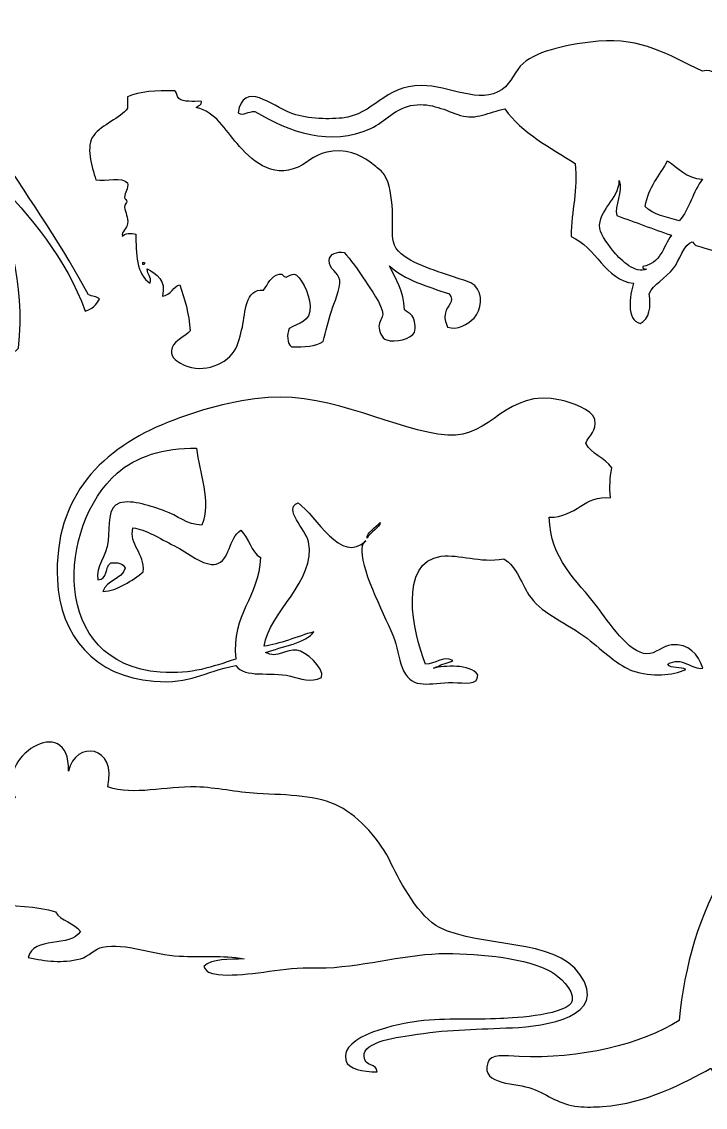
# Model space of a CAD drawing. Header units: centimetres. Extents: x -66 to 65, y -66 to 66.
# Drawn here: x -43.3 to -32.87, y -42.33 to -25.77 of the extents above; entities that cross this region are included whole.
import ezdxf

# ---------------------------------------------------------------- set-up
doc = ezdxf.new("R2010")
doc.units = ezdxf.units.CM
doc.header["$MEASUREMENT"] = 0
doc.layers.add('Layer 1', color=7, linetype='Continuous')

msp = doc.modelspace()

# ---------------------------------------------------------------- linework, layer by layer
at = {"layer": 'Layer 1'}
for points, knots in [([(-30.13545, -26.58757), (-30.1413, -26.80662), (-30.33352, -26.83929), (-30.43311, -26.9646), (-30.43311, -26.9646), (-30.54299, -26.93229), (-30.63872, -26.81064), (-30.77045, -26.84554), (-30.77045, -26.84554), (-30.85829, -26.86882), (-31.01506, -27.1228), (-31.04826, -27.20273), (-31.04826, -27.20273), (-31.16089, -27.47388), (-31.15507, -27.6612), (-31.36576, -27.83773), (-31.36576, -27.83773), (-31.61934, -28.05022), (-31.84169, -28.08519), (-32.21904, -28.19492), (-32.21904, -28.19492), (-32.21433, -28.46143), (-32.10291, -28.62119), (-32.06029, -28.84976), (-32.06029, -28.84976), (-32.11149, -29.07638), (-32.37991, -29.08577), (-32.67545, -29.06804), (-32.67545, -29.06804), (-32.68971, -29.12262), (-32.51302, -29.15652), (-32.55639, -29.30617), (-32.55639, -29.30617), (-32.73456, -29.265), (-32.80851, -29.2496), (-33.0128, -29.18711), (-33.0128, -29.18711), (-33.0224, -29.18417), (-33.06924, -29.12692), (-33.07233, -29.12758), (-33.07233, -29.12758), (-33.18639, -29.15205), (-33.2813, -29.43892), (-33.35014, -29.52446), (-33.35014, -29.52446), (-33.48894, -29.69697), (-33.6664, -29.77499), (-33.72717, -29.92134), (-33.72717, -29.92134), (-33.69807, -30.12346), (-33.72071, -30.30234), (-33.86608, -30.37775), (-33.86608, -30.37775), (-34.07928, -30.3134), (-34.02906, -29.95293), (-33.9653, -29.76259), (-33.9653, -29.76259), (-34.39739, -29.71716), (-34.53688, -29.21059), (-34.9178, -29.04821), (-34.9178, -29.04821), (-34.91682, -28.64583), (-34.80821, -28.33659), (-34.85827, -27.93696), (-34.85827, -27.93696), (-35.23985, -27.68354), (-35.66787, -27.47656), (-35.92983, -27.10352), (-35.92983, -27.10352), (-36.16925, -27.15022), (-36.37457, -27.27693), (-36.60452, -27.20274), (-36.60452, -27.20274), (-36.8422, -27.12606), (-37.04026, -27.00922), (-37.3189, -27.04399), (-37.3189, -27.04399), (-37.58978, -27.07778), (-37.75491, -27.30029), (-37.97374, -27.40118), (-37.97374, -27.40118), (-38.58913, -27.68489), (-39.21993, -27.45354), (-39.73983, -27.14321), (-39.73983, -27.14321), (-39.84577, -27.13638), (-39.9034, -27.21589), (-39.9978, -27.16305), (-39.9978, -27.16305), (-39.91766, -26.66362), (-39.47427, -27.05685), (-39.20405, -27.16305), (-39.20405, -27.16305), (-38.98894, -27.24756), (-38.65573, -27.26888), (-38.4103, -27.24243), (-38.4103, -27.24243), (-37.92394, -27.19002), (-37.78202, -26.75012), (-37.19983, -26.74634), (-37.19983, -26.74634), (-36.78234, -26.74361), (-36.30546, -27.04524), (-35.96952, -26.80587), (-35.96952, -26.80587), (-35.83016, -26.7066), (-35.77153, -26.51102), (-35.65202, -26.40899), (-35.65202, -26.40899), (-35.41956, -26.21053), (-34.92762, -26.11035), (-34.50108, -26.07165), (-34.50108, -26.07165), (-33.84536, -26.01215), (-33.43888, -26.28297), (-32.91358, -26.52806), (-32.91358, -26.52806), (-32.75147, -26.4834), (-32.65365, -26.62564), (-32.53655, -26.68681), (-32.53655, -26.68681), (-32.30239, -26.58381), (-32.08684, -26.69721), (-31.90155, -26.66697), (-31.90155, -26.66697), (-31.63361, -26.62326), (-31.58767, -26.3129), (-31.38561, -26.17088), (-31.38561, -26.17088), (-31.42453, -26.06325), (-31.46086, -25.84772), (-31.36577, -25.774), (-31.36577, -25.774), (-31.24356, -25.79731), (-31.19421, -25.89349), (-31.12764, -25.97244), (-31.12764, -25.97244), (-31.00146, -25.82126), (-30.91788, -25.98533), (-30.7903, -26.05182), (-30.7903, -26.05182), (-30.6652, -26.11699), (-30.51749, -26.12262), (-30.45296, -26.17088), (-30.45296, -26.17088), (-30.30137, -26.28417), (-30.31192, -26.54089), (-30.13545, -26.58757)], [0, 0, 0, 0, 0.02631579, 0.02631579, 0.02631579, 0.02631579, 0.05263158, 0.05263158, 0.05263158, 0.05263158, 0.07894737, 0.07894737, 0.07894737, 0.07894737, 0.10526316, 0.10526316, 0.10526316, 0.10526316, 0.13157895, 0.13157895, 0.13157895, 0.13157895, 0.15789474, 0.15789474, 0.15789474, 0.15789474, 0.18421053, 0.18421053, 0.18421053, 0.18421053, 0.21052632, 0.21052632, 0.21052632, 0.21052632, 0.23684211, 0.23684211, 0.23684211, 0.23684211, 0.26315789, 0.26315789, 0.26315789, 0.26315789, 0.28947368, 0.28947368, 0.28947368, 0.28947368, 0.31578947, 0.31578947, 0.31578947, 0.31578947, 0.34210526, 0.34210526, 0.34210526, 0.34210526, 0.36842105, 0.36842105, 0.36842105, 0.36842105, 0.39473684, 0.39473684, 0.39473684, 0.39473684, 0.42105263, 0.42105263, 0.42105263, 0.42105263, 0.44736842, 0.44736842, 0.44736842, 0.44736842, 0.47368421, 0.47368421, 0.47368421, 0.47368421, 0.5, 0.5, 0.5, 0.5, 0.52631579, 0.52631579, 0.52631579, 0.52631579, 0.55263158, 0.55263158, 0.55263158, 0.55263158, 0.57894737, 0.57894737, 0.57894737, 0.57894737, 0.60526316, 0.60526316, 0.60526316, 0.60526316, 0.63157895, 0.63157895, 0.63157895, 0.63157895, 0.65789474, 0.65789474, 0.65789474, 0.65789474, 0.68421053, 0.68421053, 0.68421053, 0.68421053, 0.71052632, 0.71052632, 0.71052632, 0.71052632, 0.73684211, 0.73684211, 0.73684211, 0.73684211, 0.76315789, 0.76315789, 0.76315789, 0.76315789, 0.78947368, 0.78947368, 0.78947368, 0.78947368, 0.81578947, 0.81578947, 0.81578947, 0.81578947, 0.84210526, 0.84210526, 0.84210526, 0.84210526, 0.86842105, 0.86842105, 0.86842105, 0.86842105, 0.89473684, 0.89473684, 0.89473684, 0.89473684, 0.92105263, 0.92105263, 0.92105263, 0.92105263, 0.94736842, 0.94736842, 0.94736842, 0.94736842, 1, 1, 1, 1]), ([(-44.17982, -28.86878), (-44.43893, -29.1077), (-44.56439, -29.69611), (-44.44655, -30.18566), (-44.44655, -30.18566), (-44.60123, -30.30361), (-44.72309, -30.41871), (-44.9133, -30.56904), (-44.9133, -30.56904), (-45.03464, -30.66498), (-45.17608, -30.81558), (-45.28004, -30.83577), (-45.28004, -30.83577), (-45.40357, -30.85974), (-45.51219, -30.78219), (-45.59675, -30.85244), (-45.59675, -30.85244), (-45.67253, -30.80889), (-45.66721, -30.77288), (-45.74677, -30.75243), (-45.74677, -30.75243), (-45.77902, -30.43213), (-45.54317, -30.57333), (-45.38003, -30.55238), (-45.38003, -30.55238), (-45.28227, -30.53984), (-45.02379, -30.32256), (-44.97995, -30.23565), (-44.97995, -30.23565), (-44.70923, -29.69881), (-45.48864, -29.24492), (-45.31335, -28.60206), (-45.31335, -28.60206), (-45.54362, -28.79026), (-45.70726, -29.12107), (-46.0468, -29.11879), (-46.0468, -29.11879), (-46.3303, -29.11694), (-46.58462, -28.77221), (-46.91363, -28.96877), (-46.91363, -28.96877), (-47.05987, -29.54961), (-46.78925, -30.46777), (-47.11366, -30.88576), (-47.11366, -30.88576), (-47.30715, -30.86541), (-47.50942, -30.95386), (-47.64709, -30.88576), (-47.64709, -30.88576), (-47.62746, -30.74426), (-47.51731, -30.69328), (-47.36372, -30.68571), (-47.36372, -30.68571), (-47.07157, -30.38379), (-47.47072, -29.83798), (-47.49707, -29.46884), (-47.49707, -29.46884), (-47.8773, -29.76097), (-48.27793, -30.03267), (-48.6806, -30.30233), (-48.6806, -30.30233), (-48.70013, -30.35501), (-48.71105, -30.41634), (-48.7473, -30.45235), (-48.7473, -30.45235), (-49.01286, -30.4591), (-49.10324, -30.64095), (-49.38074, -30.63573), (-49.38074, -30.63573), (-49.62397, -30.38742), (-49.18662, -30.29063), (-48.99733, -30.21898), (-48.99733, -30.21898), (-48.71192, -29.8265), (-48.36693, -29.4936), (-48.11383, -29.06878), (-48.11383, -29.06878), (-48.09089, -28.83055), (-48.05729, -28.60301), (-48.04715, -28.35197), (-48.04715, -28.35197), (-48.17645, -28.68389), (-48.14616, -29.17533), (-48.39719, -29.38551), (-48.39719, -29.38551), (-48.41688, -29.33744), (-48.36954, -29.21356), (-48.36385, -29.13545), (-48.36385, -29.13545), (-48.40864, -29.18511), (-48.42841, -29.2598), (-48.46386, -29.31883), (-48.46386, -29.31883), (-48.56374, -29.12976), (-48.54964, -28.82673), (-48.59721, -28.58535), (-48.59721, -28.58535), (-48.6691, -28.76257), (-48.59157, -29.03482), (-48.5472, -29.20215), (-48.5472, -29.20215), (-48.69018, -29.05065), (-48.83721, -28.90317), (-48.89724, -28.66872), (-48.89724, -28.66872), (-48.95595, -28.64401), (-49.02017, -28.8452), (-49.08062, -28.81874), (-49.08062, -28.81874), (-49.05869, -28.64621), (-49.04297, -28.46745), (-49.04728, -28.26867), (-49.04728, -28.26867), (-49.09938, -28.38882), (-49.12983, -28.53061), (-49.23064, -28.60207), (-49.23064, -28.60207), (-49.25543, -28.39382), (-49.1727, -28.14889), (-49.18063, -27.90193), (-49.18063, -27.90193), (-49.25186, -27.98631), (-49.27122, -28.12251), (-49.31401, -28.23533), (-49.31401, -28.23533), (-49.38719, -28.15297), (-49.3764, -27.9866), (-49.38069, -27.83528), (-49.38069, -27.83528), (-49.44922, -27.94455), (-49.52666, -28.04494), (-49.59738, -28.15201), (-49.59738, -28.15201), (-49.62201, -28.05417), (-49.57304, -27.85711), (-49.61405, -27.73526), (-49.61405, -27.73526), (-49.71957, -27.84768), (-49.78058, -27.98537), (-49.94745, -27.96862), (-49.94745, -27.96862), (-50.19243, -27.94401), (-50.26823, -27.50846), (-50.39753, -27.35182), (-50.39753, -27.35182), (-50.18523, -27.13073), (-50.07082, -26.81173), (-49.8641, -26.58503), (-49.8641, -26.58503), (-49.91879, -26.6212), (-49.99245, -26.62287), (-50.06413, -26.60173), (-50.06413, -26.60173), (-49.92163, -26.48309), (-49.80661, -26.33693), (-49.61405, -26.26833), (-49.61405, -26.26833), (-49.69432, -26.21523), (-49.78547, -26.173), (-49.91411, -26.16832), (-49.91411, -26.16832), (-49.82394, -26.11183), (-49.57896, -26.12858), (-49.46403, -26.15165), (-49.46403, -26.15165), (-49.3891, -26.12657), (-49.39291, -26.02274), (-49.33065, -25.98494), (-49.33065, -25.98494), (-49.23958, -26.01055), (-49.14028, -26.02793), (-49.01392, -26.01828), (-49.01392, -26.01828), (-48.97079, -25.99476), (-48.93444, -25.96441), (-48.94724, -25.88493), (-48.94724, -25.88493), (-48.86657, -25.94875), (-48.8576, -26.08424), (-48.83056, -26.20166), (-48.83056, -26.20166), (-48.54801, -26.11924), (-48.32568, -26.24368), (-48.06377, -26.36837), (-48.06377, -26.36837), (-47.91304, -26.44013), (-47.76537, -26.56948), (-47.61369, -26.60173), (-47.61369, -26.60173), (-47.52386, -26.62083), (-47.44713, -26.59199), (-47.38033, -26.6184), (-47.38033, -26.6184), (-47.26934, -26.66224), (-47.21388, -26.81025), (-47.16364, -26.8851), (-47.16364, -26.8851), (-47.09268, -26.87526), (-47.05339, -26.89709), (-46.99695, -26.90177), (-46.99695, -26.90177), (-46.35007, -27.23988), (-45.60096, -26.84219), (-44.8466, -26.8851), (-44.8466, -26.8851), (-44.56069, -26.90135), (-44.24787, -26.94744), (-44.07981, -27.11846), (-44.07981, -27.11846), (-43.90569, -27.29563), (-43.77247, -27.58315), (-43.61306, -27.8186), (-43.61306, -27.8186), (-43.17708, -28.46241), (-42.63183, -29.28079), (-42.27951, -29.93564), (-42.27951, -29.93564), (-42.22747, -29.96141), (-42.15002, -29.9617), (-42.11282, -30.00232), (-42.11282, -30.00232), (-42.16108, -30.08741), (-42.22159, -30.16025), (-42.32951, -30.1857), (-42.32951, -30.1857), (-42.61923, -29.38264), (-43.1657, -28.73991), (-43.71307, -28.1687), (-43.71307, -28.1687), (-43.55099, -28.98441), (-43.22917, -29.71098), (-43.34636, -30.75246), (-43.34636, -30.75246), (-43.45164, -30.8783), (-43.6179, -30.80173), (-43.76308, -30.8358), (-43.76308, -30.8358), (-43.85841, -30.67948), (-43.72927, -30.53325), (-43.54639, -30.5524), (-43.54639, -30.5524), (-43.41561, -29.69928), (-44.11493, -29.67623), (-44.34654, -29.18551), (-44.34654, -29.18551), (-44.30402, -29.06682), (-44.2471, -28.96262), (-44.17982, -28.86878)], [0, 0, 0, 0, 0.01587302, 0.01587302, 0.01587302, 0.01587302, 0.03174603, 0.03174603, 0.03174603, 0.03174603, 0.04761905, 0.04761905, 0.04761905, 0.04761905, 0.06349206, 0.06349206, 0.06349206, 0.06349206, 0.07936508, 0.07936508, 0.07936508, 0.07936508, 0.0952381, 0.0952381, 0.0952381, 0.0952381, 0.11111111, 0.11111111, 0.11111111, 0.11111111, 0.12698413, 0.12698413, 0.12698413, 0.12698413, 0.14285714, 0.14285714, 0.14285714, 0.14285714, 0.15873016, 0.15873016, 0.15873016, 0.15873016, 0.17460317, 0.17460317, 0.17460317, 0.17460317, 0.19047619, 0.19047619, 0.19047619, 0.19047619, 0.20634921, 0.20634921, 0.20634921, 0.20634921, 0.22222222, 0.22222222, 0.22222222, 0.22222222, 0.23809524, 0.23809524, 0.23809524, 0.23809524, 0.25396825, 0.25396825, 0.25396825, 0.25396825, 0.26984127, 0.26984127, 0.26984127, 0.26984127, 0.28571429, 0.28571429, 0.28571429, 0.28571429, 0.3015873, 0.3015873, 0.3015873, 0.3015873, 0.31746032, 0.31746032, 0.31746032, 0.31746032, 0.33333333, 0.33333333, 0.33333333, 0.33333333, 0.34920635, 0.34920635, 0.34920635, 0.34920635, 0.36507937, 0.36507937, 0.36507937, 0.36507937, 0.38095238, 0.38095238, 0.38095238, 0.38095238, 0.3968254, 0.3968254, 0.3968254, 0.3968254, 0.41269841, 0.41269841, 0.41269841, 0.41269841, 0.42857143, 0.42857143, 0.42857143, 0.42857143, 0.44444444, 0.44444444, 0.44444444, 0.44444444, 0.46031746, 0.46031746, 0.46031746, 0.46031746, 0.47619048, 0.47619048, 0.47619048, 0.47619048, 0.49206349, 0.49206349, 0.49206349, 0.49206349, 0.50793651, 0.50793651, 0.50793651, 0.50793651, 0.52380952, 0.52380952, 0.52380952, 0.52380952, 0.53968254, 0.53968254, 0.53968254, 0.53968254, 0.55555556, 0.55555556, 0.55555556, 0.55555556, 0.57142857, 0.57142857, 0.57142857, 0.57142857, 0.58730159, 0.58730159, 0.58730159, 0.58730159, 0.6031746, 0.6031746, 0.6031746, 0.6031746, 0.61904762, 0.61904762, 0.61904762, 0.61904762, 0.63492063, 0.63492063, 0.63492063, 0.63492063, 0.65079365, 0.65079365, 0.65079365, 0.65079365, 0.66666667, 0.66666667, 0.66666667, 0.66666667, 0.68253968, 0.68253968, 0.68253968, 0.68253968, 0.6984127, 0.6984127, 0.6984127, 0.6984127, 0.71428571, 0.71428571, 0.71428571, 0.71428571, 0.73015873, 0.73015873, 0.73015873, 0.73015873, 0.74603175, 0.74603175, 0.74603175, 0.74603175, 0.76190476, 0.76190476, 0.76190476, 0.76190476, 0.77777778, 0.77777778, 0.77777778, 0.77777778, 0.79365079, 0.79365079, 0.79365079, 0.79365079, 0.80952381, 0.80952381, 0.80952381, 0.80952381, 0.82539683, 0.82539683, 0.82539683, 0.82539683, 0.84126984, 0.84126984, 0.84126984, 0.84126984, 0.85714286, 0.85714286, 0.85714286, 0.85714286, 0.87301587, 0.87301587, 0.87301587, 0.87301587, 0.88888889, 0.88888889, 0.88888889, 0.88888889, 0.9047619, 0.9047619, 0.9047619, 0.9047619, 0.92063492, 0.92063492, 0.92063492, 0.92063492, 0.93650794, 0.93650794, 0.93650794, 0.93650794, 0.95238095, 0.95238095, 0.95238095, 0.95238095, 0.96825397, 0.96825397, 0.96825397, 0.96825397, 1, 1, 1, 1]), ([(-40.96828, -26.82754), (-40.91806, -26.85807), (-40.9401, -26.90665), (-40.8992, -26.94263), (-40.8992, -26.94263), (-40.82562, -27.00743), (-40.69251, -26.98279), (-40.554, -26.98867), (-40.554, -26.98867), (-40.54863, -27.05156), (-40.60842, -27.04934), (-40.63457, -27.08072), (-40.63457, -27.08072), (-40.34448, -27.15165), (-40.1906, -27.42357), (-40.01309, -27.63314), (-40.01309, -27.63314), (-39.81306, -27.86939), (-39.48776, -28.17797), (-39.08091, -27.98988), (-39.08091, -27.98988), (-38.89565, -27.90423), (-38.82027, -27.77059), (-38.55153, -27.74818), (-38.55153, -27.74818), (-38.24946, -27.72302), (-38.09155, -27.83174), (-37.91854, -27.96686), (-37.91854, -27.96686), (-37.8615, -28.01142), (-37.80337, -28.05039), (-37.76894, -28.105), (-37.76894, -28.105), (-37.68512, -28.23777), (-37.65583, -28.4483), (-37.64234, -28.64589), (-37.64234, -28.64589), (-37.62932, -28.83671), (-37.67885, -29.10634), (-37.58482, -29.23282), (-37.58482, -29.23282), (-37.4202, -29.45428), (-37.00901, -29.55995), (-36.69865, -29.67015), (-36.69865, -29.67015), (-36.58898, -29.70912), (-36.45317, -29.73574), (-36.38792, -29.79675), (-36.38792, -29.79675), (-36.25269, -29.92325), (-36.286, -30.17555), (-36.3994, -30.2916), (-36.3994, -30.2916), (-36.48621, -30.38039), (-36.65747, -30.48668), (-36.80225, -30.42971), (-36.80225, -30.42971), (-36.83725, -30.34211), (-36.85247, -30.29366), (-36.83675, -30.21101), (-36.83675, -30.21101), (-36.8159, -30.10137), (-36.67456, -30.04488), (-36.77923, -29.92333), (-36.77923, -29.92333), (-37.1103, -29.80943), (-37.45794, -29.71203), (-37.68839, -29.49751), (-37.68839, -29.49751), (-37.59303, -29.70135), (-37.47003, -29.87756), (-37.4582, -30.16503), (-37.4582, -30.16503), (-37.42891, -30.20578), (-37.37658, -30.20612), (-37.34313, -30.25708), (-37.34313, -30.25708), (-37.30492, -30.31529), (-37.27873, -30.43954), (-37.3086, -30.51029), (-37.3086, -30.51029), (-37.34932, -30.60665), (-37.60459, -30.67523), (-37.73442, -30.62536), (-37.73442, -30.62536), (-37.80596, -30.5979), (-37.85039, -30.49476), (-37.84951, -30.41822), (-37.84951, -30.41822), (-37.84877, -30.35091), (-37.79339, -30.28728), (-37.79196, -30.23407), (-37.79196, -30.23407), (-37.78847, -30.10337), (-37.99392, -29.82412), (-38.05665, -29.72766), (-38.05665, -29.72766), (-38.16698, -29.55798), (-38.28641, -29.39196), (-38.37889, -29.29036), (-38.37889, -29.29036), (-38.48983, -29.28007), (-38.60077, -29.30481), (-38.60908, -29.41696), (-38.60908, -29.41696), (-38.61847, -29.5437), (-38.46491, -29.59381), (-38.44798, -29.7162), (-38.44798, -29.7162), (-38.43054, -29.84214), (-38.53834, -30.06616), (-38.57456, -30.18806), (-38.57456, -30.18806), (-38.6224, -30.34885), (-38.65267, -30.4867), (-38.70119, -30.64838), (-38.70119, -30.64838), (-38.80837, -30.72916), (-38.99139, -30.73411), (-39.18458, -30.72892), (-39.18458, -30.72892), (-39.25054, -30.68153), (-39.25546, -30.53845), (-39.21906, -30.45275), (-39.21906, -30.45275), (-39.07552, -30.35385), (-38.88751, -30.36655), (-38.89682, -30.10747), (-38.89682, -30.10747), (-38.9037, -29.91551), (-39.05803, -29.6363), (-39.13849, -29.6241), (-39.13849, -29.6241), (-39.18725, -29.61674), (-39.22429, -29.6554), (-39.26509, -29.67014), (-39.26509, -29.67014), (-39.31459, -29.66974), (-39.30367, -29.60899), (-39.36867, -29.6241), (-39.36867, -29.6241), (-39.50268, -29.65122), (-39.53803, -29.77695), (-39.61034, -29.8658), (-39.61034, -29.8658), (-39.89493, -29.84482), (-39.88098, -30.20055), (-39.93258, -30.42971), (-39.93258, -30.42971), (-39.95975, -30.55036), (-39.98764, -30.6881), (-40.05918, -30.79798), (-40.05918, -30.79798), (-40.2102, -31.02989), (-40.5889, -31.14847), (-40.87629, -30.9821), (-40.87629, -30.9821), (-40.94376, -30.94305), (-41.04922, -30.87378), (-41.00292, -30.74043), (-41.00292, -30.74043), (-40.96411, -30.62875), (-40.79414, -30.5698), (-40.72667, -30.48725), (-40.72667, -30.48725), (-40.74789, -30.22074), (-40.81173, -29.99687), (-40.8878, -29.7852), (-40.8878, -29.7852), (-40.97847, -29.79547), (-41.0216, -29.9498), (-41.15249, -29.95787), (-41.15249, -29.95787), (-41.08817, -29.71784), (-41.24425, -29.61725), (-41.38268, -29.54356), (-41.38268, -29.54356), (-41.38813, -29.6372), (-41.31267, -29.64998), (-41.33664, -29.76221), (-41.33664, -29.76221), (-41.55082, -29.63526), (-41.55699, -29.2971), (-41.55532, -29.01413), (-41.55532, -29.01413), (-41.61744, -28.98989), (-41.73963, -28.99614), (-41.76249, -29.04871), (-41.76249, -29.04871), (-41.77739, -28.96801), (-41.6938, -28.92486), (-41.6819, -28.85305), (-41.6819, -28.85305), (-41.6664, -28.75936), (-41.72183, -28.68499), (-41.72799, -28.5999), (-41.72799, -28.5999), (-41.73111, -28.55608), (-41.69341, -28.53061), (-41.69341, -28.51931), (-41.69341, -28.51931), (-41.69344, -28.49203), (-41.72982, -28.47393), (-41.72799, -28.45025), (-41.72799, -28.45025), (-41.72251, -28.38066), (-41.67203, -28.31759), (-41.6819, -28.2316), (-41.6819, -28.2316), (-41.76284, -28.13606), (-42.01107, -28.20784), (-42.16527, -28.18556), (-42.16527, -28.18556), (-42.23443, -27.97241), (-42.3227, -27.66851), (-42.19982, -27.50656), (-42.19982, -27.50656), (-42.07544, -27.34273), (-41.79395, -27.24539), (-41.68192, -27.09225), (-41.68192, -27.09225), (-41.68192, -27.03473), (-41.68192, -26.97718), (-41.68192, -26.91964), (-41.68192, -26.91964), (-41.49983, -26.83307), (-41.24157, -26.82281), (-40.96828, -26.82754)], [0, 0, 0, 0, 0.01724138, 0.01724138, 0.01724138, 0.01724138, 0.03448276, 0.03448276, 0.03448276, 0.03448276, 0.05172414, 0.05172414, 0.05172414, 0.05172414, 0.06896552, 0.06896552, 0.06896552, 0.06896552, 0.0862069, 0.0862069, 0.0862069, 0.0862069, 0.10344828, 0.10344828, 0.10344828, 0.10344828, 0.12068966, 0.12068966, 0.12068966, 0.12068966, 0.13793103, 0.13793103, 0.13793103, 0.13793103, 0.15517241, 0.15517241, 0.15517241, 0.15517241, 0.17241379, 0.17241379, 0.17241379, 0.17241379, 0.18965517, 0.18965517, 0.18965517, 0.18965517, 0.20689655, 0.20689655, 0.20689655, 0.20689655, 0.22413793, 0.22413793, 0.22413793, 0.22413793, 0.24137931, 0.24137931, 0.24137931, 0.24137931, 0.25862069, 0.25862069, 0.25862069, 0.25862069, 0.27586207, 0.27586207, 0.27586207, 0.27586207, 0.29310345, 0.29310345, 0.29310345, 0.29310345, 0.31034483, 0.31034483, 0.31034483, 0.31034483, 0.32758621, 0.32758621, 0.32758621, 0.32758621, 0.34482759, 0.34482759, 0.34482759, 0.34482759, 0.36206897, 0.36206897, 0.36206897, 0.36206897, 0.37931034, 0.37931034, 0.37931034, 0.37931034, 0.39655172, 0.39655172, 0.39655172, 0.39655172, 0.4137931, 0.4137931, 0.4137931, 0.4137931, 0.43103448, 0.43103448, 0.43103448, 0.43103448, 0.44827586, 0.44827586, 0.44827586, 0.44827586, 0.46551724, 0.46551724, 0.46551724, 0.46551724, 0.48275862, 0.48275862, 0.48275862, 0.48275862, 0.5, 0.5, 0.5, 0.5, 0.51724138, 0.51724138, 0.51724138, 0.51724138, 0.53448276, 0.53448276, 0.53448276, 0.53448276, 0.55172414, 0.55172414, 0.55172414, 0.55172414, 0.56896552, 0.56896552, 0.56896552, 0.56896552, 0.5862069, 0.5862069, 0.5862069, 0.5862069, 0.60344828, 0.60344828, 0.60344828, 0.60344828, 0.62068966, 0.62068966, 0.62068966, 0.62068966, 0.63793103, 0.63793103, 0.63793103, 0.63793103, 0.65517241, 0.65517241, 0.65517241, 0.65517241, 0.67241379, 0.67241379, 0.67241379, 0.67241379, 0.68965517, 0.68965517, 0.68965517, 0.68965517, 0.70689655, 0.70689655, 0.70689655, 0.70689655, 0.72413793, 0.72413793, 0.72413793, 0.72413793, 0.74137931, 0.74137931, 0.74137931, 0.74137931, 0.75862069, 0.75862069, 0.75862069, 0.75862069, 0.77586207, 0.77586207, 0.77586207, 0.77586207, 0.79310345, 0.79310345, 0.79310345, 0.79310345, 0.81034483, 0.81034483, 0.81034483, 0.81034483, 0.82758621, 0.82758621, 0.82758621, 0.82758621, 0.84482759, 0.84482759, 0.84482759, 0.84482759, 0.86206897, 0.86206897, 0.86206897, 0.86206897, 0.87931034, 0.87931034, 0.87931034, 0.87931034, 0.89655172, 0.89655172, 0.89655172, 0.89655172, 0.9137931, 0.9137931, 0.9137931, 0.9137931, 0.93103448, 0.93103448, 0.93103448, 0.93103448, 0.94827586, 0.94827586, 0.94827586, 0.94827586, 0.96551724, 0.96551724, 0.96551724, 0.96551724, 1, 1, 1, 1]), ([(-33.7867, -28.59178), (-33.66676, -28.71658), (-33.46102, -28.75558), (-33.27076, -28.81006), (-33.27076, -28.81006), (-33.11254, -28.63755), (-33.06116, -28.3582), (-32.91357, -28.17506), (-32.91357, -28.17506), (-33.17442, -28.16471), (-33.27729, -27.99636), (-33.44935, -27.89725), (-33.44935, -27.89725), (-33.5641, -28.12646), (-33.74436, -28.29016), (-33.7867, -28.59178)], [0, 0, 0, 0, 0.2, 0.2, 0.2, 0.2, 0.4, 0.4, 0.4, 0.4, 0.6, 0.6, 0.6, 0.6, 1, 1, 1, 1]), ([(-34.48123, -28.92913), (-34.47102, -29.02478), (-34.32161, -29.217), (-34.26295, -29.28632), (-34.26295, -29.28632), (-34.14786, -29.42242), (-33.93741, -29.62205), (-33.76686, -29.54429), (-33.76686, -29.54429), (-33.79808, -29.54244), (-33.83568, -29.54694), (-33.82639, -29.5046), (-33.82639, -29.5046), (-33.55913, -29.46758), (-33.51339, -29.20906), (-33.38983, -29.02835), (-33.38983, -29.02835), (-33.67455, -28.93604), (-33.94209, -28.82655), (-34.22327, -28.73069), (-34.22327, -28.73069), (-34.26539, -28.58625), (-34.11897, -28.36115), (-34.18358, -28.19491), (-34.18358, -28.19491), (-34.18619, -28.48852), (-34.51242, -28.63684), (-34.48123, -28.92913)], [0, 0, 0, 0, 0.125, 0.125, 0.125, 0.125, 0.25, 0.25, 0.25, 0.25, 0.375, 0.375, 0.375, 0.375, 0.5, 0.5, 0.5, 0.5, 0.625, 0.625, 0.625, 0.625, 0.75, 0.75, 0.75, 0.75, 1, 1, 1, 1]), ([(-41.45165, -29.47454), (-41.44395, -29.47454), (-41.4363, -29.47454), (-41.42863, -29.47454), (-41.42863, -29.47454), (-41.42868, -29.46295), (-41.41929, -29.46078), (-41.41712, -29.45152), (-41.41712, -29.45152), (-41.43183, -29.45088), (-41.4331, -29.43673), (-41.45165, -29.43998), (-41.45165, -29.43998), (-41.45165, -29.45152), (-41.45165, -29.46303), (-41.45165, -29.47454)], [0, 0, 0, 0, 0.2, 0.2, 0.2, 0.2, 0.4, 0.4, 0.4, 0.4, 0.6, 0.6, 0.6, 0.6, 1, 1, 1, 1]), ([(-36.95818, -35.61134), (-36.99022, -35.60576), (-36.99234, -35.63007), (-37.01771, -35.63118), (-37.01771, -35.63118), (-36.85994, -35.59094), (-36.45626, -35.56125), (-36.34302, -35.7304), (-36.34302, -35.7304), (-36.33466, -35.90513), (-36.54503, -35.84925), (-36.72005, -35.84946), (-36.72005, -35.84946), (-37.08385, -35.84988), (-37.32277, -35.96516), (-37.47411, -35.67087), (-37.47411, -35.67087), (-37.54182, -35.53919), (-37.54968, -35.36178), (-37.61302, -35.19462), (-37.61302, -35.19462), (-37.73801, -34.86471), (-38.11406, -34.17396), (-38.10911, -33.84524), (-38.10911, -33.84524), (-38.10813, -33.77981), (-38.11453, -33.7415), (-38.04958, -33.68649), (-38.04958, -33.68649), (-38.43135, -34.05974), (-38.80351, -33.30467), (-39.08146, -33.11102), (-39.08146, -33.11102), (-39.32093, -33.19484), (-38.96211, -33.51358), (-38.92271, -33.70633), (-38.92271, -33.70633), (-38.80116, -34.30088), (-39.53265, -34.78297), (-39.5974, -35.29383), (-39.5974, -35.29383), (-39.37668, -35.2697), (-39.08588, -35.14397), (-38.84334, -35.07555), (-38.84334, -35.07555), (-38.94531, -35.24483), (-39.33499, -35.29822), (-39.57756, -35.39305), (-39.57756, -35.39305), (-39.4051, -35.48925), (-39.26072, -35.33487), (-39.10131, -35.35336), (-39.10131, -35.35336), (-38.9732, -35.36826), (-38.67962, -35.62662), (-38.72428, -35.77008), (-38.72428, -35.77008), (-38.89573, -35.85787), (-39.03636, -35.78765), (-39.20053, -35.75024), (-39.20053, -35.75024), (-39.52062, -35.67732), (-39.88567, -35.78808), (-40.03397, -35.59149), (-40.03397, -35.59149), (-40.53729, -35.68655), (-40.70747, -35.8756), (-41.28413, -35.82962), (-41.28413, -35.82962), (-42.18559, -35.75773), (-42.71174, -35.14438), (-42.75257, -34.28181), (-42.75257, -34.28181), (-42.81366, -32.9916), (-42.04814, -32.27307), (-41.06585, -31.88072), (-41.06585, -31.88072), (-40.6069, -31.69739), (-40.08229, -31.54568), (-39.53788, -31.50369), (-39.53788, -31.50369), (-38.55426, -31.42783), (-37.59211, -32.01288), (-36.79944, -32.07916), (-36.79944, -32.07916), (-36.14266, -32.13409), (-35.90811, -31.34981), (-35.07303, -31.54338), (-35.07303, -31.54338), (-34.92627, -31.57738), (-34.59249, -31.68649), (-34.55709, -31.84104), (-34.55709, -31.84104), (-34.51925, -32.00609), (-34.64152, -32.08253), (-34.696, -32.19823), (-34.696, -32.19823), (-34.61305, -32.37325), (-34.39953, -32.4177), (-34.29912, -32.57526), (-34.29912, -32.57526), (-34.32619, -32.74443), (-34.33428, -32.85307), (-34.31896, -33.03167), (-34.31896, -33.03167), (-34.71041, -32.98442), (-34.84059, -33.33385), (-35.25162, -33.32933), (-35.25162, -33.32933), (-35.23855, -33.96917), (-34.83233, -34.2813), (-34.5174, -34.69855), (-34.5174, -34.69855), (-34.35122, -34.91871), (-34.03702, -35.40327), (-33.76334, -35.41293), (-33.76334, -35.41293), (-33.63139, -35.41759), (-33.51585, -35.28347), (-33.38631, -35.27402), (-33.38631, -35.27402), (-33.12488, -35.25494), (-32.97708, -35.41496), (-32.91006, -35.63121), (-32.91006, -35.63121), (-33.0754, -35.66201), (-33.23092, -35.43484), (-33.44584, -35.57168), (-33.44584, -35.57168), (-33.397, -35.6419), (-33.24163, -35.6056), (-33.16803, -35.65106), (-33.16803, -35.65106), (-33.37194, -35.73993), (-33.6864, -35.77018), (-33.98162, -35.6709), (-33.98162, -35.6709), (-34.18731, -35.60171), (-34.43027, -35.36523), (-34.67615, -35.17481), (-34.67615, -35.17481), (-34.9828, -34.93729), (-35.34184, -34.81297), (-35.52943, -34.55965), (-35.52943, -34.55965), (-35.68125, -34.35468), (-35.73366, -34.08345), (-35.94615, -33.96434), (-35.94615, -33.96434), (-36.31471, -34.02816), (-36.62094, -33.88922), (-36.89865, -33.92465), (-36.89865, -33.92465), (-37.56109, -34.00916), (-37.33339, -35.07905), (-37.13678, -35.57168), (-37.13678, -35.57168), (-36.9911, -35.56848), (-36.88087, -35.43531), (-36.72006, -35.51215), (-36.72006, -35.51215), (-36.78572, -35.55887), (-36.89703, -35.56001), (-36.95818, -35.61134)], [0, 0, 0, 0, 0.02380952, 0.02380952, 0.02380952, 0.02380952, 0.04761905, 0.04761905, 0.04761905, 0.04761905, 0.07142857, 0.07142857, 0.07142857, 0.07142857, 0.0952381, 0.0952381, 0.0952381, 0.0952381, 0.11904762, 0.11904762, 0.11904762, 0.11904762, 0.14285714, 0.14285714, 0.14285714, 0.14285714, 0.16666667, 0.16666667, 0.16666667, 0.16666667, 0.19047619, 0.19047619, 0.19047619, 0.19047619, 0.21428571, 0.21428571, 0.21428571, 0.21428571, 0.23809524, 0.23809524, 0.23809524, 0.23809524, 0.26190476, 0.26190476, 0.26190476, 0.26190476, 0.28571429, 0.28571429, 0.28571429, 0.28571429, 0.30952381, 0.30952381, 0.30952381, 0.30952381, 0.33333333, 0.33333333, 0.33333333, 0.33333333, 0.35714286, 0.35714286, 0.35714286, 0.35714286, 0.38095238, 0.38095238, 0.38095238, 0.38095238, 0.4047619, 0.4047619, 0.4047619, 0.4047619, 0.42857143, 0.42857143, 0.42857143, 0.42857143, 0.45238095, 0.45238095, 0.45238095, 0.45238095, 0.47619048, 0.47619048, 0.47619048, 0.47619048, 0.5, 0.5, 0.5, 0.5, 0.52380952, 0.52380952, 0.52380952, 0.52380952, 0.54761905, 0.54761905, 0.54761905, 0.54761905, 0.57142857, 0.57142857, 0.57142857, 0.57142857, 0.5952381, 0.5952381, 0.5952381, 0.5952381, 0.61904762, 0.61904762, 0.61904762, 0.61904762, 0.64285714, 0.64285714, 0.64285714, 0.64285714, 0.66666667, 0.66666667, 0.66666667, 0.66666667, 0.69047619, 0.69047619, 0.69047619, 0.69047619, 0.71428571, 0.71428571, 0.71428571, 0.71428571, 0.73809524, 0.73809524, 0.73809524, 0.73809524, 0.76190476, 0.76190476, 0.76190476, 0.76190476, 0.78571429, 0.78571429, 0.78571429, 0.78571429, 0.80952381, 0.80952381, 0.80952381, 0.80952381, 0.83333333, 0.83333333, 0.83333333, 0.83333333, 0.85714286, 0.85714286, 0.85714286, 0.85714286, 0.88095238, 0.88095238, 0.88095238, 0.88095238, 0.9047619, 0.9047619, 0.9047619, 0.9047619, 0.92857143, 0.92857143, 0.92857143, 0.92857143, 0.95238095, 0.95238095, 0.95238095, 0.95238095, 1, 1, 1, 1]), ([(-41.83974, -32.65462), (-42.74811, -33.45456), (-42.87524, -35.56975), (-41.1849, -35.69071), (-41.1849, -35.69071), (-40.68473, -35.72653), (-40.39427, -35.60782), (-40.03396, -35.49227), (-40.03396, -35.49227), (-40.0964, -34.78821), (-39.68119, -34.56181), (-39.65693, -33.94446), (-39.65693, -33.94446), (-39.80507, -33.85448), (-39.83216, -33.64344), (-39.95459, -33.52774), (-39.95459, -33.52774), (-40.14223, -33.63998), (-40.12374, -33.99732), (-40.33162, -34.04368), (-40.33162, -34.04368), (-40.51942, -34.08554), (-40.77236, -33.86313), (-40.96662, -33.76587), (-40.96662, -33.76587), (-41.20408, -33.64702), (-41.3995, -33.51745), (-41.60162, -33.48806), (-41.60162, -33.48806), (-41.66441, -33.75383), (-41.42107, -33.873), (-41.44287, -34.16275), (-41.44287, -34.16275), (-41.6076, -34.29012), (-41.84017, -34.45197), (-42.05803, -34.46041), (-42.05803, -34.46041), (-42.00429, -34.28264), (-41.77122, -34.2842), (-41.72069, -34.10322), (-41.72069, -34.10322), (-41.74895, -34.03226), (-41.83073, -34.01482), (-41.93897, -34.02384), (-41.93897, -34.02384), (-42.0312, -34.08374), (-41.98215, -34.28493), (-42.13741, -34.28181), (-42.13741, -34.28181), (-42.17398, -34.0711), (-42.00821, -33.94301), (-41.97866, -33.6865), (-41.97866, -33.6865), (-41.95133, -33.44925), (-42.00268, -33.16932), (-41.80007, -33.11103), (-41.80007, -33.11103), (-41.60886, -33.05602), (-41.3062, -33.16733), (-41.12538, -33.23009), (-41.12538, -33.23009), (-40.91366, -33.30359), (-40.78621, -33.44562), (-40.54991, -33.44837), (-40.54991, -33.44837), (-40.40233, -33.09658), (-40.59497, -32.63861), (-40.62929, -32.27759), (-40.62929, -32.27759), (-41.13058, -32.26391), (-41.5641, -32.41189), (-41.83974, -32.65462)], [0, 0, 0, 0, 0.05263158, 0.05263158, 0.05263158, 0.05263158, 0.10526316, 0.10526316, 0.10526316, 0.10526316, 0.15789474, 0.15789474, 0.15789474, 0.15789474, 0.21052632, 0.21052632, 0.21052632, 0.21052632, 0.26315789, 0.26315789, 0.26315789, 0.26315789, 0.31578947, 0.31578947, 0.31578947, 0.31578947, 0.36842105, 0.36842105, 0.36842105, 0.36842105, 0.42105263, 0.42105263, 0.42105263, 0.42105263, 0.47368421, 0.47368421, 0.47368421, 0.47368421, 0.52631579, 0.52631579, 0.52631579, 0.52631579, 0.57894737, 0.57894737, 0.57894737, 0.57894737, 0.63157895, 0.63157895, 0.63157895, 0.63157895, 0.68421053, 0.68421053, 0.68421053, 0.68421053, 0.73684211, 0.73684211, 0.73684211, 0.73684211, 0.78947368, 0.78947368, 0.78947368, 0.78947368, 0.84210526, 0.84210526, 0.84210526, 0.84210526, 0.89473684, 0.89473684, 0.89473684, 0.89473684, 1, 1, 1, 1]), ([(-38.02974, -33.64681), (-37.98479, -33.55915), (-37.82683, -33.47978), (-37.8313, -33.40868), (-37.8313, -33.40868), (-37.89459, -33.47803), (-38.04141, -33.56854), (-38.02974, -33.64681)], [0, 0, 0, 0, 0.33333333, 0.33333333, 0.33333333, 0.33333333, 1, 1, 1, 1]), ([(-42.5816, -37.20289), (-42.48209, -36.71667), (-41.83143, -36.81004), (-41.98629, -37.44102), (-41.98629, -37.44102), (-41.58259, -37.57583), (-41.10637, -37.42837), (-40.63691, -37.44102), (-40.63691, -37.44102), (-40.33153, -37.44925), (-40.02369, -37.52206), (-39.70425, -37.54024), (-39.70425, -37.54024), (-39.22514, -37.56749), (-38.78183, -37.56561), (-38.45409, -37.73868), (-38.45409, -37.73868), (-38.14204, -37.90349), (-37.83348, -38.24758), (-37.66034, -38.61181), (-37.66034, -38.61181), (-37.52077, -38.90547), (-37.22722, -39.43443), (-36.92612, -39.58415), (-36.92612, -39.58415), (-36.29467, -39.89818), (-35.165, -39.74367), (-34.78299, -40.29853), (-34.78299, -40.29853), (-34.33442, -40.95007), (-35.31258, -41.08932), (-35.81487, -41.11212), (-35.81487, -41.11212), (-36.33232, -41.13564), (-36.74898, -41.13559), (-37.26346, -41.21134), (-37.26346, -41.21134), (-37.5585, -41.25478), (-38.08986, -41.31527), (-38.07705, -41.54868), (-38.07705, -41.54868), (-38.06805, -41.71251), (-37.87411, -41.65092), (-37.87861, -41.78681), (-37.87861, -41.78681), (-38.09139, -41.77726), (-38.31898, -41.74977), (-38.35486, -41.60822), (-38.35486, -41.60822), (-38.45064, -41.23058), (-37.54113, -41.04744), (-37.24361, -41.01291), (-37.24361, -41.01291), (-36.81366, -40.96304), (-36.4115, -40.99405), (-35.99345, -40.97322), (-35.99345, -40.97322), (-35.7626, -40.96171), (-34.94774, -40.91914), (-34.90204, -40.69541), (-34.90204, -40.69541), (-34.86841, -40.53079), (-35.10889, -40.32208), (-35.21954, -40.25885), (-35.21954, -40.25885), (-35.57736, -40.05438), (-36.2911, -39.98278), (-36.82688, -39.98104), (-36.82688, -39.98104), (-37.3914, -39.97919), (-38.022, -40.16696), (-38.65251, -40.19932), (-38.65251, -40.19932), (-38.77126, -40.20541), (-38.8909, -40.19411), (-39.0097, -40.19932), (-39.0097, -40.19932), (-39.46322, -40.21927), (-39.9405, -40.3446), (-40.29954, -40.29854), (-40.29954, -40.29854), (-40.36738, -40.28984), (-40.47618, -40.29026), (-40.51782, -40.17948), (-40.51782, -40.17948), (-40.39884, -40.05372), (-40.13187, -40.07595), (-39.90266, -40.06042), (-39.90266, -40.06042), (-40.24942, -40.00176), (-40.55057, -40.03981), (-40.89485, -40.02073), (-40.89485, -40.02073), (-41.29331, -39.99866), (-41.70961, -39.81404), (-42.06563, -39.88182), (-42.06563, -39.88182), (-42.18017, -39.90362), (-42.27552, -40.02824), (-42.40297, -40.06041), (-42.40297, -40.06041), (-42.68285, -40.13105), (-42.93116, -40.09954), (-43.19672, -40.04057), (-43.19672, -40.04057), (-43.12795, -39.71246), (-42.54582, -39.89772), (-42.40297, -39.64369), (-42.40297, -39.64369), (-42.49436, -39.51015), (-42.70195, -39.49285), (-42.78, -39.34603), (-42.78, -39.34603), (-43.33142, -39.15661), (-44.30008, -39.38445), (-44.54609, -38.88962), (-44.54609, -38.88962), (-44.27696, -38.34516), (-43.88085, -37.92767), (-43.39515, -37.59978), (-43.39515, -37.59978), (-43.73495, -37.00638), (-42.5671, -36.26571), (-42.5816, -37.20289)], [0, 0, 0, 0, 0.03125, 0.03125, 0.03125, 0.03125, 0.0625, 0.0625, 0.0625, 0.0625, 0.09375, 0.09375, 0.09375, 0.09375, 0.125, 0.125, 0.125, 0.125, 0.15625, 0.15625, 0.15625, 0.15625, 0.1875, 0.1875, 0.1875, 0.1875, 0.21875, 0.21875, 0.21875, 0.21875, 0.25, 0.25, 0.25, 0.25, 0.28125, 0.28125, 0.28125, 0.28125, 0.3125, 0.3125, 0.3125, 0.3125, 0.34375, 0.34375, 0.34375, 0.34375, 0.375, 0.375, 0.375, 0.375, 0.40625, 0.40625, 0.40625, 0.40625, 0.4375, 0.4375, 0.4375, 0.4375, 0.46875, 0.46875, 0.46875, 0.46875, 0.5, 0.5, 0.5, 0.5, 0.53125, 0.53125, 0.53125, 0.53125, 0.5625, 0.5625, 0.5625, 0.5625, 0.59375, 0.59375, 0.59375, 0.59375, 0.625, 0.625, 0.625, 0.625, 0.65625, 0.65625, 0.65625, 0.65625, 0.6875, 0.6875, 0.6875, 0.6875, 0.71875, 0.71875, 0.71875, 0.71875, 0.75, 0.75, 0.75, 0.75, 0.78125, 0.78125, 0.78125, 0.78125, 0.8125, 0.8125, 0.8125, 0.8125, 0.84375, 0.84375, 0.84375, 0.84375, 0.875, 0.875, 0.875, 0.875, 0.90625, 0.90625, 0.90625, 0.90625, 0.9375, 0.9375, 0.9375, 0.9375, 1, 1, 1, 1]), ([(-28.40687, -38.66386), (-28.06561, -38.63843), (-27.75557, -38.77647), (-27.47607, -38.92334), (-27.47607, -38.92334), (-27.21088, -39.06291), (-26.94664, -39.21742), (-26.78582, -39.41004), (-26.78582, -39.41004), (-26.62972, -39.59726), (-26.49647, -39.98059), (-26.70562, -40.22109), (-26.70562, -40.22109), (-26.74242, -40.26337), (-26.79973, -40.27501), (-26.85016, -40.31838), (-26.85016, -40.31838), (-26.95848, -40.41162), (-27.0278, -40.52666), (-27.13909, -40.59421), (-27.13909, -40.59421), (-27.27255, -40.6753), (-27.4754, -40.74357), (-27.62053, -40.75643), (-27.62053, -40.75643), (-27.91652, -40.78273), (-28.17922, -40.62501), (-28.43907, -40.75643), (-28.43907, -40.75643), (-28.43539, -41.09055), (-28.26111, -41.38595), (-28.21433, -41.7297), (-28.21433, -41.7297), (-28.00912, -41.81429), (-27.79483, -41.8898), (-27.76501, -42.15153), (-27.76501, -42.15153), (-28.04227, -42.11385), (-28.27857, -42.20315), (-28.48719, -42.15153), (-28.48719, -42.15153), (-28.63536, -42.11483), (-28.77828, -41.896), (-28.88846, -41.79466), (-28.88846, -41.79466), (-29.03933, -41.65559), (-29.17432, -41.55405), (-29.30568, -41.45396), (-29.30568, -41.45396), (-29.67768, -41.4673), (-30.00204, -41.52878), (-30.36507, -41.55133), (-30.36507, -41.55133), (-30.19717, -41.69643), (-29.7125, -41.66362), (-29.73909, -41.95688), (-29.73909, -41.95688), (-29.75859, -42.17315), (-30.11863, -42.1128), (-30.38105, -42.08658), (-30.38105, -42.08658), (-30.64682, -42.06007), (-30.87503, -42.01956), (-31.11929, -42.00551), (-31.11929, -42.00551), (-31.38522, -41.99022), (-31.63941, -42.01353), (-31.87354, -42.00551), (-31.87354, -42.00551), (-32.23546, -41.99321), (-32.65409, -41.97947), (-32.78839, -41.72971), (-32.78839, -41.72971), (-33.1914, -41.95043), (-33.75671, -42.26337), (-34.44151, -42.3137), (-34.44151, -42.3137), (-34.55544, -42.32206), (-34.68847, -42.32524), (-34.81052, -42.3137), (-34.81052, -42.3137), (-35.09439, -42.28692), (-35.25219, -42.1413), (-35.51672, -42.038), (-35.51672, -42.038), (-35.73556, -41.95251), (-36.30177, -41.9976), (-36.19083, -41.64861), (-36.19083, -41.64861), (-36.14548, -41.5065), (-35.93577, -41.54087), (-35.70939, -41.5513), (-35.70939, -41.5513), (-34.79658, -41.59321), (-33.83685, -41.36641), (-33.2698, -40.9998), (-33.2698, -40.9998), (-33.19204, -40.16144), (-32.95598, -39.37327), (-32.56365, -38.71256), (-32.56365, -38.71256), (-32.18889, -38.08118), (-31.66433, -37.48958), (-30.81428, -37.43102), (-30.81428, -37.43102), (-30.2671, -37.39329), (-29.75497, -37.59205), (-29.36989, -37.80414), (-29.36989, -37.80414), (-28.96263, -38.02828), (-28.646, -38.30506), (-28.40687, -38.66386)], [0, 0, 0, 0, 0.03448276, 0.03448276, 0.03448276, 0.03448276, 0.06896552, 0.06896552, 0.06896552, 0.06896552, 0.10344828, 0.10344828, 0.10344828, 0.10344828, 0.13793103, 0.13793103, 0.13793103, 0.13793103, 0.17241379, 0.17241379, 0.17241379, 0.17241379, 0.20689655, 0.20689655, 0.20689655, 0.20689655, 0.24137931, 0.24137931, 0.24137931, 0.24137931, 0.27586207, 0.27586207, 0.27586207, 0.27586207, 0.31034483, 0.31034483, 0.31034483, 0.31034483, 0.34482759, 0.34482759, 0.34482759, 0.34482759, 0.37931034, 0.37931034, 0.37931034, 0.37931034, 0.4137931, 0.4137931, 0.4137931, 0.4137931, 0.44827586, 0.44827586, 0.44827586, 0.44827586, 0.48275862, 0.48275862, 0.48275862, 0.48275862, 0.51724138, 0.51724138, 0.51724138, 0.51724138, 0.55172414, 0.55172414, 0.55172414, 0.55172414, 0.5862069, 0.5862069, 0.5862069, 0.5862069, 0.62068966, 0.62068966, 0.62068966, 0.62068966, 0.65517241, 0.65517241, 0.65517241, 0.65517241, 0.68965517, 0.68965517, 0.68965517, 0.68965517, 0.72413793, 0.72413793, 0.72413793, 0.72413793, 0.75862069, 0.75862069, 0.75862069, 0.75862069, 0.79310345, 0.79310345, 0.79310345, 0.79310345, 0.82758621, 0.82758621, 0.82758621, 0.82758621, 0.86206897, 0.86206897, 0.86206897, 0.86206897, 0.89655172, 0.89655172, 0.89655172, 0.89655172, 0.93103448, 0.93103448, 0.93103448, 0.93103448, 1, 1, 1, 1])]:
    msp.add_open_spline(points, degree=3, knots=knots, dxfattribs=at)

doc.saveas('drawing.dxf')
